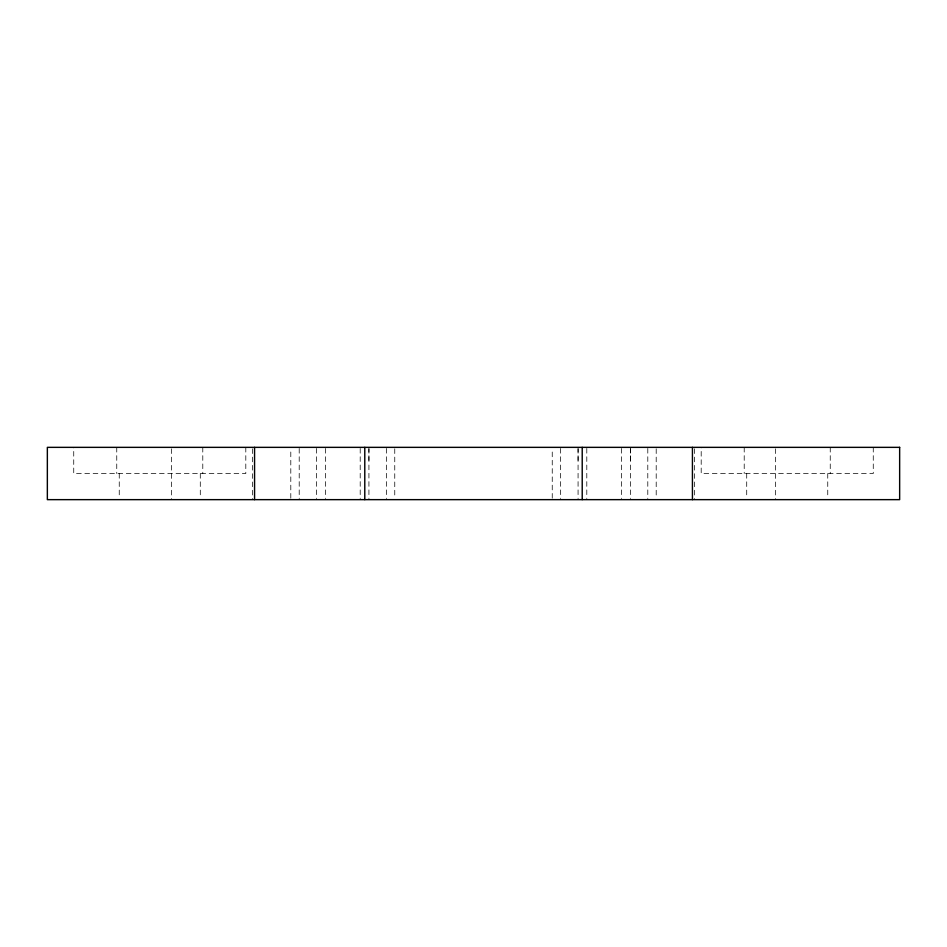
<?xml version="1.0" encoding="UTF-8"?>
<svg xmlns="http://www.w3.org/2000/svg" width="947" height="947" viewBox="0 0 947 947"><rect width="100%" height="100%" fill="white"/><g stroke="black" fill="none" stroke-linecap="round" stroke-linejoin="round"><path stroke-width="0.71" stroke-dasharray="4.74 3.55" d="M290.8 498.193L290.8 448.807M368.928 460.431L368.928 448.807M394.757 448.807L394.757 498.193M552.243 498.193L552.243 448.807M578.072 460.431L578.072 448.807M630.371 460.431L630.371 448.807M656.2 448.807L656.2 498.193M873.264 447.351L873.264 473.5L701.194 473.5L701.194 447.351M830.247 447.351L830.247 473.5M827.749 473.5L827.749 498.193M775.463 448.807L775.463 499.649M746.71 473.5L746.71 498.193M744.212 447.351L744.212 473.5M694.423 448.807L694.423 499.649M647.795 448.44L647.795 498.56M630.371 448.44L630.371 498.56M621.646 448.44L621.646 498.56M586.797 448.44L586.797 498.56M578.072 448.44L578.072 498.56M560.648 448.44L560.648 498.56M386.352 448.44L386.352 498.56M368.928 448.44L368.928 498.56M360.203 448.44L360.203 498.56M325.354 448.44L325.354 498.56M316.629 448.44L316.629 498.56M299.205 448.44L299.205 498.56M252.577 448.807L252.577 499.649M245.806 447.351L245.806 473.5L73.736 473.5L73.736 447.351M202.788 447.351L202.788 473.5M200.291 473.5L200.291 498.193M171.537 448.807L171.537 499.649M119.251 473.5L119.251 498.193M116.753 447.351L116.753 473.5"/><path stroke-width="1.42" d="M692.435 447.351L692.435 499.649M582.216 447.351L582.216 499.649M364.784 447.351L364.784 499.649M254.565 447.351L254.565 499.649M899.65 447.351L47.35 447.351L47.35 499.649L899.65 499.649L899.65 447.351"/></g></svg>
